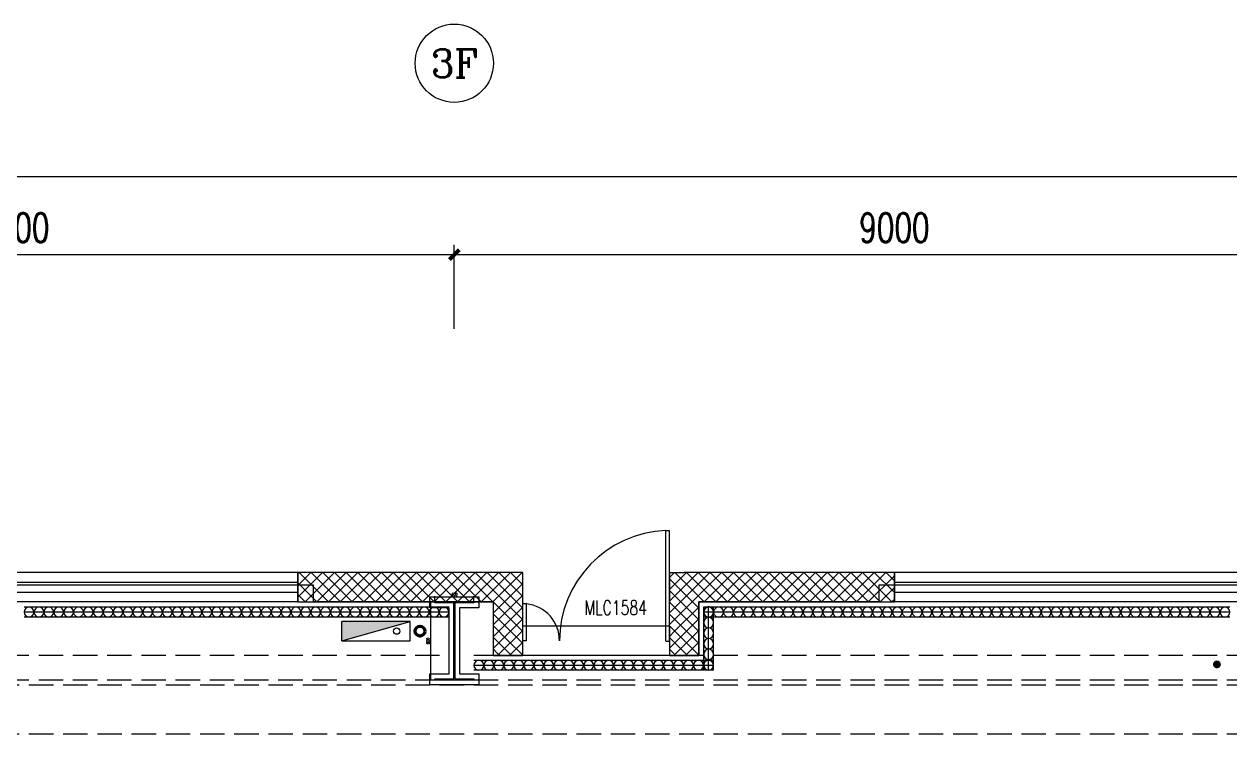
# Model space of a CAD drawing. Extents: x -474411 to 577939, y 0 to 1014176.
# Drawn here: x -178253 to -165923, y 619770 to 627024 of the extents above; entities that cross this region are included whole.
import ezdxf
from ezdxf.enums import TextEntityAlignment as Align

# ---------------------------------------------------------------- set-up
doc = ezdxf.new("R2010")
doc.units = 0
doc.header["$LTSCALE"] = 1000
doc.header["$MEASUREMENT"] = 0
doc.linetypes.add('DASH', pattern=[0.35, 0.25, -0.1])
doc.layers.get('Defpoints').update_dxf_attribs({"color": 210})
for name, color, linetype in [('10平面$0$WINDOW', 4, 'Continuous'), ('10平面$0$WINDOW_TEXT', 7, 'Continuous'), ('A-AXIS-D', 1, 'Continuous'), ('A-AXIS-DP', 126, 'Continuous'), ('A-AXIS-SYMB', 3, 'Continuous'), ('A-HATCH-2', 251, 'Continuous'), ('A-SFCE', 30, 'Continuous'), ('A-WINDOW', 140, 'Continuous'), ('AS-COLN', 6, 'Continuous'), ('AS-WALL', 40, 'Continuous'), ('AS-结构边线层', 200, 'Continuous'), ('DIM_SYMB', 3, 'Continuous'), ('PUB_HATCH', 8, 'Continuous'), ('PUB_TEXT', 7, 'Continuous'), ('SB_ZF消火栓', 10, 'Continuous'), ('建-窗', 4, 'Continuous'), ('建-门窗编号', 7, 'Continuous')]:
    doc.layers.add(name, color=color, linetype=linetype)
doc.layers.add('LG-ZF消防', color=1, linetype='Continuous', lineweight=60)
doc.styles.add('10平面$0$_TCH_WINDOW', font='SIMPLEX', dxfattribs={"height": 3.5, "bigfont": 'GBCBIG'})
doc.styles.add('_TCH_AXIS', font='COMPLEX', dxfattribs={"bigfont": 'GBCBIG'})
doc.styles.add('_TCH_DIM_T3', font='SIMPLEX', dxfattribs={"width": 0.705882, "bigfont": 'GBCBIG'})
doc.styles.add('A-WIN-LABEL', font='SIMPLEX', dxfattribs={"bigfont": 'GBCBIG'})
doc.dimstyles.new('_TCH_ARCH&&10', dxfattribs={"dimtxt": 29.75, "dimasz": 10, "dimexe": 10, "dimexo": 10, "dimgap": 12.625, "dimtad": 1, "dimdec": 0, "dimzin": 0, "dimdsep": 46, "dimtxsty": '_TCH_DIM_T3', "dimblk": 'ARCHTICK', "dimcen": 0.09, "dimclrt": 7, "dimazin": 2, "dimtfac": 1, "dimtdec": 0, "dimtix": 1, "dimtmove": 2, "dimatfit": 3, "dimfxl": 0, "dimtolj": 1, "dimtzin": 0, "dimarcsym": 0})
doc.dimstyles.new('_TCH_ARCH&&100', dxfattribs={"dimtxt": 297.5, "dimasz": 100, "dimexe": 100, "dimexo": 100, "dimgap": 126.25, "dimtad": 1, "dimdec": 0, "dimzin": 0, "dimdsep": 46, "dimtxsty": '_TCH_DIM_T3', "dimblk": 'ARCHTICK', "dimcen": 0.09, "dimclrt": 7, "dimazin": 2, "dimtfac": 1, "dimtdec": 0, "dimtix": 1, "dimtmove": 2, "dimatfit": 3, "dimfxl": 0, "dimtolj": 1, "dimtzin": 0, "dimarcsym": 0})
pattern_1 = [(45, (60, 0), (-60.000061, 60.000061), []), (135, (60, 0), (-60.000061, -60.000061), [])]

# ---------------------------------------------------------------- blocks, each defined once
blk = doc.blocks.new('43243')
at = {"layer": 'AS-结构边线层', "color": 8}
blk.add_lwpolyline([(-146454, 621120), (-155994, 621120), (-155994, 621290), (-169514, 621290), (-169514, 621120), (-171354, 621120), (-171354, 620570), (-173454, 620570), (-173454, 621120), (-175294, 621120), (-175294, 621290), (-196514, 621290), (-196514, 621120), (-198354, 621120), (-198354, 620570), (-200454, 620570), (-200454, 621120), (-210494, 621120)], dxfattribs=at)
blk = doc.blocks.new('4324324')
at = {"layer": 'A-HATCH-2', "linetype": 'DASH'}
for p, q in [((-294754, 620270), (-135554, 620270)), ((-294754, 619770), (-135554, 619770))]:
    blk.add_line(p, q, dxfattribs=at)
blk = doc.blocks.new('_ArchTick')
at = {"color": 0, "linetype": 'ByBlock', "const_width": 0.4}
blk.add_lwpolyline([(-0.5, -0.5), (0.5, 0.5)], dxfattribs=at)
blk = doc.blocks.new('*D1143')
at = {"layer": 'A-AXIS-DP', "color": 0, "lineweight": -2}
for p, q in [((-174054, 621130), (-174054, 621179)), ((-173654, 621130), (-173654, 621179)), ((-174054, 621169), (-173654, 621169))]:
    blk.add_line(p, q, dxfattribs=at)
at = {"layer": 'Defpoints', "color": 0}
for p in [(-174054, 621120), (-173654, 621169), (-173654, 621120)]:
    blk.add_point(p, dxfattribs=at)
at = {"layer": 'A-AXIS-DP', "color": 0, "lineweight": -2, "xscale": 10, "yscale": 10, "zscale": 10, "rotation": 180}
blk.add_blockref('_ArchTick', (-174054, 621169), dxfattribs=at)
at = {"layer": 'A-AXIS-DP', "color": 0, "lineweight": -2, "xscale": 10, "yscale": 10, "zscale": 10}
blk.add_blockref('_ArchTick', (-173654, 621169), dxfattribs=at)
at = {"layer": 'A-AXIS-DP', "color": 7, "insert": (-173854, 621196), "char_height": 29.8, "attachment_point": 5, "style": '_TCH_DIM_T3'}
blk.add_mtext('\\A1;400', dxfattribs=at)
blk = doc.blocks.new('*D1144')
at = {"layer": 'A-AXIS-DP', "color": 0, "lineweight": -2}
for p, q in [((-174064, 621120), (-174105, 621120)), ((-174095, 620320), (-174095, 621120)), ((-174064, 620320), (-174105, 620320))]:
    blk.add_line(p, q, dxfattribs=at)
at = {"layer": 'Defpoints', "color": 0}
for p in [(-174095, 621120), (-174054, 621120), (-174054, 620320)]:
    blk.add_point(p, dxfattribs=at)
at = {"layer": 'A-AXIS-DP', "color": 0, "lineweight": -2, "xscale": 10, "yscale": 10, "zscale": 10}
for p, rotation in [((-174095, 621120), 90), ((-174095, 620320), 270)]:
    blk.add_blockref('_ArchTick', p, dxfattribs=dict(at, rotation=rotation))
at = {"layer": 'A-AXIS-DP', "color": 7, "insert": (-174123, 620720), "char_height": 29.8, "attachment_point": 5, "rotation": 90, "style": '_TCH_DIM_T3'}
blk.add_mtext('\\A1;800', dxfattribs=at)
blk = doc.blocks.new('34242343243')
at = {"color": 8}
for p, q in [((-178152, 621064), (-178253, 621064)), ((-178051, 621064), (-178152, 621064)), ((-177950, 621064), (-178051, 621064)), ((-177849, 621064), (-177950, 621064)), ((-177748, 621064), (-177849, 621064)), ((-177647, 621064), (-177748, 621064)), ((-177546, 621064), (-177647, 621064)), ((-177445, 621064), (-177546, 621064)), ((-177344, 621064), (-177445, 621064)), ((-177243, 621064), (-177344, 621064)), ((-177142, 621064), (-177243, 621064)), ((-177041, 621064), (-177142, 621064)), ((-176940, 621064), (-177041, 621064)), ((-176839, 621064), (-176940, 621064)), ((-176737, 621064), (-176839, 621064)), ((-176636, 621064), (-176737, 621064)), ((-176535, 621064), (-176636, 621064)), ((-176434, 621064), (-176535, 621064)), ((-176333, 621064), (-176434, 621064)), ((-176232, 621064), (-176333, 621064)), ((-176131, 621064), (-176232, 621064)), ((-176030, 621064), (-176131, 621064)), ((-175929, 621064), (-176030, 621064)), ((-175828, 621064), (-175929, 621064)), ((-175727, 621064), (-175828, 621064)), ((-175626, 621064), (-175727, 621064)), ((-175525, 621064), (-175626, 621064)), ((-175424, 621064), (-175525, 621064)), ((-175323, 621064), (-175424, 621064)), ((-175222, 621064), (-175323, 621064)), ((-175121, 621064), (-175222, 621064)), ((-175020, 621064), (-175121, 621064)), ((-174919, 621064), (-175020, 621064)), ((-174818, 621064), (-174919, 621064)), ((-174717, 621064), (-174818, 621064)), ((-174616, 621064), (-174717, 621064)), ((-174514, 621064), (-174616, 621064)), ((-174413, 621064), (-174514, 621064)), ((-174312, 621064), (-174413, 621064)), ((-174211, 621064), (-174312, 621064)), ((-174110, 621064), (-174211, 621064)), ((-174009, 621064), (-174110, 621064)), ((-173908, 621064), (-174009, 621064)), ((-171304, 620962), (-171304, 621070)), ((-171203, 621064), (-171304, 621064)), ((-171254, 620962), (-171254, 621070)), ((-171204, 620962), (-171204, 621070)), ((-171101, 621064), (-171203, 621064)), ((-171000, 621064), (-171101, 621064)), ((-170898, 621064), (-171000, 621064)), ((-170797, 621064), (-170898, 621064)), ((-170695, 621064), (-170797, 621064)), ((-170594, 621064), (-170695, 621064)), ((-170492, 621064), (-170594, 621064)), ((-170390, 621064), (-170492, 621064)), ((-170289, 621064), (-170390, 621064)), ((-170187, 621064), (-170289, 621064)), ((-170086, 621064), (-170187, 621064)), ((-169984, 621064), (-170086, 621064)), ((-169883, 621064), (-169984, 621064)), ((-169781, 621064), (-169883, 621064)), ((-169680, 621064), (-169781, 621064)), ((-169578, 621064), (-169680, 621064)), ((-169477, 621064), (-169578, 621064)), ((-169375, 621064), (-169477, 621064)), ((-169274, 621064), (-169375, 621064)), ((-169172, 621064), (-169274, 621064)), ((-169071, 621064), (-169172, 621064)), ((-168969, 621064), (-169071, 621064)), ((-168868, 621064), (-168969, 621064)), ((-168766, 621064), (-168868, 621064)), ((-168665, 621064), (-168766, 621064)), ((-168563, 621064), (-168665, 621064)), ((-168462, 621064), (-168563, 621064)), ((-168360, 621064), (-168462, 621064)), ((-168258, 621064), (-168360, 621064)), ((-168157, 621064), (-168258, 621064)), ((-168055, 621064), (-168157, 621064)), ((-167954, 621064), (-168055, 621064)), ((-167852, 621064), (-167954, 621064)), ((-167751, 621064), (-167852, 621064)), ((-167649, 621064), (-167751, 621064)), ((-167548, 621064), (-167649, 621064)), ((-167446, 621064), (-167548, 621064)), ((-167345, 621064), (-167446, 621064)), ((-167243, 621064), (-167345, 621064)), ((-167142, 621064), (-167243, 621064)), ((-167040, 621064), (-167142, 621064)), ((-166939, 621064), (-167040, 621064)), ((-166837, 621064), (-166939, 621064)), ((-166736, 621064), (-166837, 621064)), ((-166634, 621064), (-166736, 621064)), ((-166533, 621064), (-166634, 621064)), ((-166431, 621064), (-166533, 621064)), ((-166330, 621064), (-166431, 621064)), ((-166228, 621064), (-166330, 621064)), ((-166126, 621064), (-166228, 621064)), ((-166025, 621064), (-166126, 621064)), ((-165923, 621064), (-166025, 621064)), ((-178152, 621014), (-178253, 621014)), ((-178152, 620964), (-178253, 620964)), ((-178051, 621014), (-178152, 621014)), ((-178051, 620964), (-178152, 620964)), ((-177950, 621014), (-178051, 621014)), ((-177950, 620964), (-178051, 620964)), ((-177849, 621014), (-177950, 621014)), ((-177849, 620964), (-177950, 620964)), ((-177748, 621014), (-177849, 621014)), ((-177748, 620964), (-177849, 620964)), ((-177647, 621014), (-177748, 621014)), ((-177647, 620964), (-177748, 620964)), ((-177546, 621014), (-177647, 621014)), ((-177546, 620964), (-177647, 620964)), ((-177445, 621014), (-177546, 621014)), ((-177445, 620964), (-177546, 620964)), ((-177344, 621014), (-177445, 621014)), ((-177344, 620964), (-177445, 620964)), ((-177243, 621014), (-177344, 621014)), ((-177243, 620964), (-177344, 620964)), ((-177142, 621014), (-177243, 621014)), ((-177142, 620964), (-177243, 620964)), ((-177041, 621014), (-177142, 621014)), ((-177041, 620964), (-177142, 620964)), ((-176940, 621014), (-177041, 621014)), ((-176940, 620964), (-177041, 620964)), ((-176839, 621014), (-176940, 621014)), ((-176839, 620964), (-176940, 620964)), ((-176737, 621014), (-176839, 621014)), ((-176737, 620964), (-176839, 620964)), ((-176636, 621014), (-176737, 621014)), ((-176636, 620964), (-176737, 620964)), ((-176535, 621014), (-176636, 621014)), ((-176535, 620964), (-176636, 620964)), ((-176434, 621014), (-176535, 621014)), ((-176434, 620964), (-176535, 620964)), ((-176333, 621014), (-176434, 621014)), ((-176333, 620964), (-176434, 620964)), ((-176232, 621014), (-176333, 621014)), ((-176232, 620964), (-176333, 620964)), ((-176131, 621014), (-176232, 621014)), ((-176131, 620964), (-176232, 620964)), ((-176030, 621014), (-176131, 621014)), ((-176030, 620964), (-176131, 620964)), ((-175929, 621014), (-176030, 621014)), ((-175929, 620964), (-176030, 620964)), ((-175828, 621014), (-175929, 621014)), ((-175828, 620964), (-175929, 620964)), ((-175727, 621014), (-175828, 621014)), ((-175727, 620964), (-175828, 620964)), ((-175626, 621014), (-175727, 621014)), ((-175626, 620964), (-175727, 620964)), ((-175525, 621014), (-175626, 621014)), ((-175525, 620964), (-175626, 620964)), ((-175424, 621014), (-175525, 621014)), ((-175424, 620964), (-175525, 620964)), ((-175323, 621014), (-175424, 621014)), ((-175323, 620964), (-175424, 620964)), ((-175222, 621014), (-175323, 621014)), ((-175222, 620964), (-175323, 620964)), ((-175121, 621014), (-175222, 621014)), ((-175121, 620964), (-175222, 620964)), ((-175020, 621014), (-175121, 621014)), ((-175020, 620964), (-175121, 620964)), ((-174919, 621014), (-175020, 621014)), ((-174919, 620964), (-175020, 620964)), ((-174818, 621014), (-174919, 621014)), ((-174818, 620964), (-174919, 620964)), ((-174717, 621014), (-174818, 621014)), ((-174717, 620964), (-174818, 620964)), ((-174616, 621014), (-174717, 621014)), ((-174616, 620964), (-174717, 620964)), ((-174514, 621014), (-174616, 621014)), ((-174514, 620964), (-174616, 620964)), ((-174413, 621014), (-174514, 621014)), ((-174413, 620964), (-174514, 620964)), ((-174312, 621014), (-174413, 621014)), ((-174312, 620964), (-174413, 620964)), ((-174211, 621014), (-174312, 621014)), ((-174211, 620964), (-174312, 620964)), ((-174110, 621014), (-174211, 621014)), ((-174110, 620964), (-174211, 620964)), ((-174009, 621014), (-174110, 621014)), ((-174009, 620964), (-174110, 620964)), ((-173908, 621014), (-174009, 621014)), ((-173908, 620964), (-174009, 620964)), ((-171203, 621014), (-171304, 621014)), ((-171203, 620964), (-171304, 620964)), ((-171304, 620853), (-171304, 620962)), ((-171254, 620853), (-171254, 620962)), ((-171204, 620853), (-171204, 620962)), ((-171101, 621014), (-171203, 621014)), ((-171101, 620964), (-171203, 620964)), ((-171000, 621014), (-171101, 621014)), ((-171000, 620964), (-171101, 620964)), ((-170898, 621014), (-171000, 621014)), ((-170898, 620964), (-171000, 620964)), ((-170797, 621014), (-170898, 621014)), ((-170797, 620964), (-170898, 620964)), ((-170695, 621014), (-170797, 621014)), ((-170695, 620964), (-170797, 620964)), ((-170594, 621014), (-170695, 621014)), ((-170594, 620964), (-170695, 620964)), ((-170492, 621014), (-170594, 621014)), ((-170492, 620964), (-170594, 620964)), ((-170390, 621014), (-170492, 621014)), ((-170390, 620964), (-170492, 620964)), ((-170289, 621014), (-170390, 621014)), ((-170289, 620964), (-170390, 620964)), ((-170187, 621014), (-170289, 621014)), ((-170187, 620964), (-170289, 620964)), ((-170086, 621014), (-170187, 621014)), ((-170086, 620964), (-170187, 620964)), ((-169984, 621014), (-170086, 621014)), ((-169984, 620964), (-170086, 620964)), ((-169883, 621014), (-169984, 621014)), ((-169883, 620964), (-169984, 620964)), ((-169781, 621014), (-169883, 621014)), ((-169781, 620964), (-169883, 620964)), ((-169680, 621014), (-169781, 621014)), ((-169680, 620964), (-169781, 620964)), ((-169578, 621014), (-169680, 621014)), ((-169578, 620964), (-169680, 620964)), ((-169477, 621014), (-169578, 621014)), ((-169477, 620964), (-169578, 620964)), ((-169375, 621014), (-169477, 621014)), ((-169375, 620964), (-169477, 620964)), ((-169274, 621014), (-169375, 621014)), ((-169274, 620964), (-169375, 620964)), ((-169172, 621014), (-169274, 621014)), ((-169172, 620964), (-169274, 620964)), ((-169071, 621014), (-169172, 621014)), ((-169071, 620964), (-169172, 620964)), ((-168969, 621014), (-169071, 621014)), ((-168969, 620964), (-169071, 620964)), ((-168868, 621014), (-168969, 621014)), ((-168868, 620964), (-168969, 620964)), ((-168766, 621014), (-168868, 621014)), ((-168766, 620964), (-168868, 620964)), ((-168665, 621014), (-168766, 621014)), ((-168665, 620964), (-168766, 620964)), ((-168563, 621014), (-168665, 621014)), ((-168563, 620964), (-168665, 620964)), ((-168462, 621014), (-168563, 621014)), ((-168462, 620964), (-168563, 620964)), ((-168360, 621014), (-168462, 621014)), ((-168360, 620964), (-168462, 620964)), ((-168258, 621014), (-168360, 621014)), ((-168258, 620964), (-168360, 620964)), ((-168157, 621014), (-168258, 621014)), ((-168157, 620964), (-168258, 620964)), ((-168055, 621014), (-168157, 621014)), ((-168055, 620964), (-168157, 620964)), ((-167954, 621014), (-168055, 621014)), ((-167954, 620964), (-168055, 620964)), ((-167852, 621014), (-167954, 621014)), ((-167852, 620964), (-167954, 620964)), ((-167751, 621014), (-167852, 621014)), ((-167751, 620964), (-167852, 620964)), ((-167649, 621014), (-167751, 621014)), ((-167649, 620964), (-167751, 620964)), ((-167548, 621014), (-167649, 621014)), ((-167548, 620964), (-167649, 620964)), ((-167446, 621014), (-167548, 621014)), ((-167446, 620964), (-167548, 620964)), ((-167345, 621014), (-167446, 621014)), ((-167345, 620964), (-167446, 620964)), ((-167243, 621014), (-167345, 621014)), ((-167243, 620964), (-167345, 620964)), ((-167142, 621014), (-167243, 621014)), ((-167142, 620964), (-167243, 620964)), ((-167040, 621014), (-167142, 621014)), ((-167040, 620964), (-167142, 620964)), ((-166939, 621014), (-167040, 621014)), ((-166939, 620964), (-167040, 620964)), ((-166837, 621014), (-166939, 621014)), ((-166837, 620964), (-166939, 620964)), ((-166736, 621014), (-166837, 621014)), ((-166736, 620964), (-166837, 620964)), ((-166634, 621014), (-166736, 621014)), ((-166634, 620964), (-166736, 620964)), ((-166533, 621014), (-166634, 621014)), ((-166533, 620964), (-166634, 620964)), ((-166431, 621014), (-166533, 621014)), ((-166431, 620964), (-166533, 620964)), ((-166330, 621014), (-166431, 621014)), ((-166330, 620964), (-166431, 620964)), ((-166228, 621014), (-166330, 621014)), ((-166228, 620964), (-166330, 620964)), ((-166126, 621014), (-166228, 621014)), ((-166126, 620964), (-166228, 620964)), ((-166025, 621014), (-166126, 621014)), ((-166025, 620964), (-166126, 620964)), ((-165923, 621014), (-166025, 621014)), ((-165923, 620964), (-166025, 620964)), ((-171304, 620745), (-171304, 620853)), ((-171254, 620745), (-171254, 620853)), ((-171204, 620745), (-171204, 620853)), ((-171304, 620637), (-171304, 620745)), ((-171254, 620637), (-171254, 620745)), ((-171204, 620637), (-171204, 620745)), ((-171304, 620528), (-171304, 620637)), ((-171254, 620528), (-171254, 620637)), ((-171204, 620528), (-171204, 620637)), ((-173552, 620520), (-173654, 620520)), ((-173552, 620470), (-173654, 620470)), ((-173450, 620520), (-173552, 620520)), ((-173450, 620470), (-173552, 620470)), ((-173348, 620520), (-173450, 620520)), ((-173348, 620470), (-173450, 620470)), ((-173246, 620520), (-173348, 620520)), ((-173246, 620470), (-173348, 620470)), ((-173144, 620520), (-173246, 620520)), ((-173144, 620470), (-173246, 620470)), ((-173042, 620520), (-173144, 620520)), ((-173042, 620470), (-173144, 620470)), ((-172940, 620520), (-173042, 620520)), ((-172940, 620470), (-173042, 620470)), ((-172838, 620520), (-172940, 620520)), ((-172838, 620470), (-172940, 620470)), ((-172735, 620520), (-172838, 620520)), ((-172735, 620470), (-172838, 620470)), ((-172633, 620520), (-172735, 620520)), ((-172633, 620470), (-172735, 620470)), ((-172531, 620520), (-172633, 620520)), ((-172531, 620470), (-172633, 620470)), ((-172429, 620520), (-172531, 620520)), ((-172429, 620470), (-172531, 620470)), ((-172327, 620520), (-172429, 620520)), ((-172327, 620470), (-172429, 620470)), ((-172225, 620520), (-172327, 620520)), ((-172225, 620470), (-172327, 620470)), ((-172123, 620520), (-172225, 620520)), ((-172123, 620470), (-172225, 620470)), ((-172021, 620520), (-172123, 620520)), ((-172021, 620470), (-172123, 620470)), ((-171919, 620520), (-172021, 620520)), ((-171919, 620470), (-172021, 620470)), ((-171817, 620520), (-171919, 620520)), ((-171817, 620470), (-171919, 620470)), ((-171715, 620520), (-171817, 620520)), ((-171715, 620470), (-171817, 620470)), ((-171613, 620520), (-171715, 620520)), ((-171613, 620470), (-171715, 620470)), ((-171510, 620520), (-171613, 620520)), ((-171510, 620470), (-171613, 620470)), ((-171408, 620520), (-171510, 620520)), ((-171408, 620470), (-171510, 620470)), ((-171306, 620520), (-171408, 620520)), ((-171306, 620470), (-171408, 620470)), ((-171204, 620520), (-171306, 620520)), ((-171204, 620470), (-171306, 620470)), ((-171304, 620420), (-171304, 620528)), ((-171254, 620420), (-171254, 620528)), ((-171204, 620420), (-171204, 620528)), ((-173552, 620420), (-173654, 620420)), ((-173450, 620420), (-173552, 620420)), ((-173348, 620420), (-173450, 620420)), ((-173246, 620420), (-173348, 620420)), ((-173144, 620420), (-173246, 620420)), ((-173042, 620420), (-173144, 620420)), ((-172940, 620420), (-173042, 620420)), ((-172838, 620420), (-172940, 620420)), ((-172735, 620420), (-172838, 620420)), ((-172633, 620420), (-172735, 620420)), ((-172531, 620420), (-172633, 620420)), ((-172429, 620420), (-172531, 620420)), ((-172327, 620420), (-172429, 620420)), ((-172225, 620420), (-172327, 620420)), ((-172123, 620420), (-172225, 620420)), ((-172021, 620420), (-172123, 620420)), ((-171919, 620420), (-172021, 620420)), ((-171817, 620420), (-171919, 620420)), ((-171715, 620420), (-171817, 620420)), ((-171613, 620420), (-171715, 620420)), ((-171510, 620420), (-171613, 620420)), ((-171408, 620420), (-171510, 620420)), ((-171306, 620420), (-171408, 620420)), ((-171204, 620420), (-171306, 620420))]:
    blk.add_line(p, q, dxfattribs=at)
at = {"color": 8, "extrusion": (0, 0, -1)}
for centre in [(-178203, 621014), (-178102, 621014), (-178001, 621014), (-177899, 621014), (-177798, 621014), (-177697, 621014), (-177596, 621014), (-177495, 621014), (-177394, 621014), (-177293, 621014), (-177192, 621014), (-177091, 621014), (-176990, 621014), (-176889, 621014), (-176788, 621014), (-176687, 621014), (-176586, 621014), (-176485, 621014), (-176384, 621014), (-176283, 621014), (-176182, 621014), (-176081, 621014), (-175980, 621014), (-175879, 621014), (-175778, 621014), (-175676, 621014), (-175575, 621014), (-175474, 621014), (-175373, 621014), (-175272, 621014), (-175171, 621014), (-175070, 621014), (-174969, 621014), (-174868, 621014), (-174767, 621014), (-174666, 621014), (-174565, 621014), (-174464, 621014), (-174363, 621014), (-174262, 621014), (-174161, 621014), (-174060, 621014), (-173959, 621014)]:
    blk.add_ellipse(centre, major_axis=(50.5, 0), ratio=0.989654, start_param=3.141593, end_param=9.424778, dxfattribs=at)
for centre, major_axis, ratio in [((-171254, 621016), (0, 54.2), 0.923077), ((-171253, 621014), (-50.8, 0), 0.98499), ((-171152, 621014), (-50.8, 0), 0.98499), ((-171050, 621014), (-50.8, 0), 0.98499), ((-170949, 621014), (-50.8, 0), 0.98499), ((-170847, 621014), (-50.8, 0), 0.98499), ((-170746, 621014), (-50.8, 0), 0.98499), ((-170644, 621014), (-50.8, 0), 0.98499), ((-170543, 621014), (-50.8, 0), 0.98499), ((-170441, 621014), (-50.8, 0), 0.98499), ((-170340, 621014), (-50.8, 0), 0.98499), ((-170238, 621014), (-50.8, 0), 0.98499), ((-170137, 621014), (-50.8, 0), 0.98499), ((-170035, 621014), (-50.8, 0), 0.98499), ((-169934, 621014), (-50.8, 0), 0.98499), ((-169832, 621014), (-50.8, 0), 0.98499), ((-169731, 621014), (-50.8, 0), 0.98499), ((-169629, 621014), (-50.8, 0), 0.98499), ((-169528, 621014), (-50.8, 0), 0.98499), ((-169426, 621014), (-50.8, 0), 0.98499), ((-169324, 621014), (-50.8, 0), 0.98499), ((-169223, 621014), (-50.8, 0), 0.98499), ((-169121, 621014), (-50.8, 0), 0.98499), ((-169020, 621014), (-50.8, 0), 0.98499), ((-168918, 621014), (-50.8, 0), 0.98499), ((-168817, 621014), (-50.8, 0), 0.98499), ((-168715, 621014), (-50.8, 0), 0.98499), ((-168614, 621014), (-50.8, 0), 0.98499), ((-168512, 621014), (-50.8, 0), 0.98499), ((-168411, 621014), (-50.8, 0), 0.98499), ((-168309, 621014), (-50.8, 0), 0.98499), ((-168208, 621014), (-50.8, 0), 0.98499), ((-168106, 621014), (-50.8, 0), 0.98499), ((-168005, 621014), (-50.8, 0), 0.98499), ((-167903, 621014), (-50.8, 0), 0.98499), ((-167802, 621014), (-50.8, 0), 0.98499), ((-167700, 621014), (-50.8, 0), 0.98499), ((-167599, 621014), (-50.8, 0), 0.98499), ((-167497, 621014), (-50.8, 0), 0.98499), ((-167396, 621014), (-50.8, 0), 0.98499), ((-167294, 621014), (-50.8, 0), 0.98499), ((-167192, 621014), (-50.8, 0), 0.98499), ((-167091, 621014), (-50.8, 0), 0.98499), ((-166989, 621014), (-50.8, 0), 0.98499), ((-166888, 621014), (-50.8, 0), 0.98499), ((-166786, 621014), (-50.8, 0), 0.98499), ((-166685, 621014), (-50.8, 0), 0.98499), ((-166583, 621014), (-50.8, 0), 0.98499), ((-166482, 621014), (-50.8, 0), 0.98499), ((-166380, 621014), (-50.8, 0), 0.98499), ((-166279, 621014), (-50.8, 0), 0.98499), ((-166177, 621014), (-50.8, 0), 0.98499), ((-166076, 621014), (-50.8, 0), 0.98499), ((-165974, 621014), (-50.8, 0), 0.98499), ((-171254, 620907), (0, 54.2), 0.923077), ((-171254, 620799), (0, 54.2), 0.923077), ((-171254, 620691), (0, 54.2), 0.923077), ((-171254, 620582), (0, 54.2), 0.923077), ((-173603, 620470), (-51, 0), 0.979592), ((-173501, 620470), (-51, 0), 0.979592), ((-173399, 620470), (-51, 0), 0.979592), ((-173297, 620470), (-51, 0), 0.979592), ((-173195, 620470), (-51, 0), 0.979592), ((-173093, 620470), (-51, 0), 0.979592), ((-172991, 620470), (-51, 0), 0.979592), ((-172889, 620470), (-51, 0), 0.979592), ((-172786, 620470), (-51, 0), 0.979592), ((-172684, 620470), (-51, 0), 0.979592), ((-172582, 620470), (-51, 0), 0.979592), ((-172480, 620470), (-51, 0), 0.979592), ((-172378, 620470), (-51, 0), 0.979592), ((-172276, 620470), (-51, 0), 0.979592), ((-172174, 620470), (-51, 0), 0.979592), ((-172072, 620470), (-51, 0), 0.979592), ((-171970, 620470), (-51, 0), 0.979592), ((-171868, 620470), (-51, 0), 0.979592), ((-171766, 620470), (-51, 0), 0.979592), ((-171664, 620470), (-51, 0), 0.979592), ((-171561, 620470), (-51, 0), 0.979592), ((-171459, 620470), (-51, 0), 0.979592), ((-171357, 620470), (-51, 0), 0.979592), ((-171255, 620470), (-51, 0), 0.979592), ((-171254, 620474), (0, 54.2), 0.923077)]:
    blk.add_ellipse(centre, major_axis=major_axis, ratio=ratio, dxfattribs=at)
blk = doc.blocks.new('234243242332')
at = {"layer": 'SB_ZF消火栓'}
blk.add_hatch(color=8, dxfattribs=at).paths.add_polyline_path([(-174304, 620920), (-175004, 620920), (-175004, 620720)])
at = {"layer": 'LG-ZF消防', "color": 8}
blk.add_circle((-174204, 620820), 50, dxfattribs=at)
at = {"layer": 'SB_ZF消火栓', "color": 8}
for p, q in [((-174304, 620920), (-175004, 620920)), ((-175004, 620720), (-175004, 620920)), ((-175004, 620720), (-174304, 620920)), ((-174304, 620720), (-174304, 620920)), ((-175004, 620720), (-174304, 620720))]:
    blk.add_line(p, q, dxfattribs=at)
blk.add_circle((-174444, 620820), 32.5, dxfattribs=at)
blk = doc.blocks.new('WINDOW2DLIB$DYNSTYLE$00000005')
at = {"color": 0}
for points in [[(-0.5, 0.5), (-0.5, -0.5)], [(-0.5, 0.5), (0.5, 0.5)], [(0.5, -0.5), (0.5, 0.5)], [(0.5, 0.16667), (-0.5, 0.16667)], [(0.5, -0.16667), (-0.5, -0.16667)], [(-0.5, -0.5), (0.5, -0.5)]]:
    blk.add_lwpolyline(points, dxfattribs=at)
blk = doc.blocks.new('DOOR2DLIB$SYSLIB$00000123')
at = {"color": 0}
for p, q in [((0.475, -0.0014), (0.475, 0.7521)), ((0.475, 0.7521), (0.5, 0.7521)), ((0.5, -0.0014), (0.5, 0.7521)), ((-0.5, 0), (-0.5, 0.252)), ((-0.475, 0.252), (-0.5, 0.252)), ((-0.475, 0), (-0.475, 0.252)), ((-0.475, 0), (-0.5, 0)), ((0.475, -0.0014), (0.5, -0.0014))]:
    blk.add_line(p, q, dxfattribs=at)
for centre, radius, start, end in [((0.5046, -0.0019), 0.7546, 92.24927, 179.72377), ((-0.5008, 0.0026), 0.2508, 359.78987, 84.09744)]:
    blk.add_arc(centre, radius, start, end, dxfattribs=at)
blk = doc.blocks.new('*D658')
at = {"layer": 'A-AXIS-D', "color": 0, "lineweight": -2}
for p, q in [((-182854, 623910), (-182854, 624768)), ((-173854, 623910), (-173854, 624768)), ((-182854, 624668), (-173854, 624668))]:
    blk.add_line(p, q, dxfattribs=at)
at = {"layer": 'Defpoints', "color": 0}
for p in [(-173854, 624668), (-182854, 623810), (-173854, 623810)]:
    blk.add_point(p, dxfattribs=at)
at = {"layer": 'A-AXIS-D', "color": 0, "lineweight": -2, "xscale": 100, "yscale": 100, "zscale": 100, "rotation": 180}
blk.add_blockref('_ArchTick', (-182854, 624668), dxfattribs=at)
at = {"layer": 'A-AXIS-D', "color": 0, "lineweight": -2, "xscale": 100, "yscale": 100, "zscale": 100}
blk.add_blockref('_ArchTick', (-173854, 624668), dxfattribs=at)
at = {"layer": 'A-AXIS-D', "color": 7, "insert": (-178354, 624943), "char_height": 297.5, "attachment_point": 5, "style": '_TCH_DIM_T3'}
blk.add_mtext('\\A1;9000', dxfattribs=at)
blk = doc.blocks.new('*D659')
at = {"layer": 'A-AXIS-D', "color": 0, "lineweight": -2}
for p, q in [((-173854, 623910), (-173854, 624768)), ((-164854, 623910), (-164854, 624768)), ((-173854, 624668), (-164854, 624668))]:
    blk.add_line(p, q, dxfattribs=at)
at = {"layer": 'Defpoints', "color": 0}
for p in [(-164854, 624668), (-173854, 623810), (-164854, 623810)]:
    blk.add_point(p, dxfattribs=at)
at = {"layer": 'A-AXIS-D', "color": 0, "lineweight": -2, "xscale": 100, "yscale": 100, "zscale": 100, "rotation": 180}
blk.add_blockref('_ArchTick', (-173854, 624668), dxfattribs=at)
at = {"layer": 'A-AXIS-D', "color": 0, "lineweight": -2, "xscale": 100, "yscale": 100, "zscale": 100}
blk.add_blockref('_ArchTick', (-164854, 624668), dxfattribs=at)
at = {"layer": 'A-AXIS-D', "color": 7, "insert": (-169354, 624943), "char_height": 297.5, "attachment_point": 5, "style": '_TCH_DIM_T3'}
blk.add_mtext('\\A1;9000', dxfattribs=at)
blk = doc.blocks.new('*D682')
at = {"layer": 'A-AXIS-D', "color": 0, "lineweight": -2}
for p, q in [((-313754, 624010), (-313754, 625568)), ((-128054, 624010), (-128054, 625568)), ((-313754, 625468), (-128054, 625468))]:
    blk.add_line(p, q, dxfattribs=at)
at = {"layer": 'Defpoints', "color": 0}
for p in [(-128054, 625468), (-313754, 623910), (-128054, 623910)]:
    blk.add_point(p, dxfattribs=at)
at = {"layer": 'A-AXIS-D', "color": 0, "lineweight": -2, "xscale": 100, "yscale": 100, "zscale": 100, "rotation": 180}
blk.add_blockref('_ArchTick', (-313754, 625468), dxfattribs=at)
at = {"layer": 'A-AXIS-D', "color": 0, "lineweight": -2, "xscale": 100, "yscale": 100, "zscale": 100}
blk.add_blockref('_ArchTick', (-128054, 625468), dxfattribs=at)
at = {"layer": 'A-AXIS-D', "color": 7, "insert": (-220904, 625743), "char_height": 297.5, "attachment_point": 5, "style": '_TCH_DIM_T3'}
blk.add_mtext('\\A1;185700', dxfattribs=at)
blk = doc.blocks.new('42343')
at = {"layer": 'A-HATCH-2', "color": 8}
blk.add_lwpolyline([(-174104.2, 621170), (-173604.2, 621170), (-173604.2, 621058), (-173800.2, 621058), (-173800.2, 620382), (-173604.2, 620382), (-173604.2, 620270), (-174104.2, 620270), (-174104.2, 620382), (-173908.2, 620382), (-173908.2, 621058), (-174104.2, 621058)], close=True, dxfattribs=at)
at = {"layer": 'AS-COLN', "color": 8}
blk.add_lwpolyline([(-174054.2, 621120), (-173654.2, 621120), (-173654.2, 621108), (-173850.2, 621108), (-173850.2, 620332), (-173654.2, 620332), (-173654.2, 620320), (-174054.2, 620320), (-174054.2, 620332), (-173858.2, 620332), (-173858.2, 621108), (-174054.2, 621108)], close=True, dxfattribs=at)
at = {"layer": 'A-AXIS-DP', "color": 8}
for p1, p2, distance, picture, middle in [((-174054.2, 621120), (-173654.2, 621120), 48.8, '*D1143', (-173854.2, 621196.2)), ((-174054.2, 620320), (-174054.2, 621120), 41.3, '*D1144', (-174122.9, 620720))]:
    dim = blk.add_aligned_dim(p1=p1, p2=p2, distance=distance, dimstyle='_TCH_ARCH&&10', dxfattribs=at)
    dim.commit()
    dim.dimension.update_dxf_attribs({"geometry": picture, "text_midpoint": middle})

msp = doc.modelspace()

# ---------------------------------------------------------------- hatches: boundary and pattern name
at = {"layer": 'PUB_HATCH'}
h = msp.add_hatch(dxfattribs=at)
h.set_pattern_fill('多孔材料', color=8, scale=30, style=0)
h.set_pattern_definition(pattern_1)
h.paths.add_polyline_path([(-173154.2, 621419.9), (-175454.2, 621419.9), (-175454.2, 621119.9), (-173454.2, 621119.9)])
h = msp.add_hatch(dxfattribs=at)
h.set_pattern_fill('多孔材料', color=8, scale=30, style=0)
h.set_pattern_definition(pattern_1)
h.paths.add_polyline_path([(-173454.2, 620569.9), (-173154.2, 620869.9), (-173154.2, 621419.9), (-173454.2, 621119.9)])
h = msp.add_hatch(dxfattribs=at)
h.set_pattern_fill('多孔材料', color=8, scale=30, style=0)
h.set_pattern_definition(pattern_1)
h.paths.add_polyline_path([(-171654.2, 621119.9), (-171504.2, 621219.9), (-171504.2, 621419.9), (-171654.2, 621419.9)])
h = msp.add_hatch(dxfattribs=at)
h.set_pattern_fill('多孔材料', color=8, scale=30, style=0)
h.set_pattern_definition(pattern_1)
h.paths.add_polyline_path([(-171354.2, 621119.9), (-169354.2, 621119.9), (-169354.2, 621419.9), (-171504.2, 621419.9), (-171504.2, 621219.9)])
h = msp.add_hatch(dxfattribs=at)
h.set_pattern_fill('多孔材料', color=8, scale=30, style=0)
h.set_pattern_definition(pattern_1)
h.paths.add_polyline_path([(-171654.2, 620869.9), (-171354.2, 620569.9), (-171354.2, 621119.9), (-171504.2, 621219.9), (-171654.2, 621119.9)])
h = msp.add_hatch(dxfattribs=at)
h.set_pattern_fill('多孔材料', color=8, scale=30, style=0)
h.set_pattern_definition(pattern_1)
h.paths.add_polyline_path([(-173454.2, 620569.9), (-173154.2, 620569.9), (-173154.2, 620869.9)])
h = msp.add_hatch(dxfattribs=at)
h.set_pattern_fill('多孔材料', color=8, scale=30, style=0)
h.set_pattern_definition(pattern_1)
h.paths.add_polyline_path([(-171654.2, 620869.9), (-171654.2, 620569.9), (-171354.2, 620569.9)])

# ---------------------------------------------------------------- linework, layer by layer
at = {"layer": '10平面$0$WINDOW', "color": 8}
msp.add_line((-171654.2, 620869.9), (-173154.2, 620869.9), dxfattribs=at)
at = {"layer": 'A-AXIS-D', "color": 8}
msp.add_circle((-173854.2, 626624), 400, dxfattribs=at)
at = {"layer": 'A-AXIS-SYMB', "color": 8, "const_width": 40}
msp.add_lwpolyline([(-166055.8, 620460, 1), (-166055.8, 620500, 1)], format="xyb", close=True, dxfattribs=at)
at = {"layer": 'A-SFCE', "color": 8, "linetype": 'DASH'}
for p, q in [((-174004.2, 620570), (-191704.2, 620570)), ((-165004.2, 620570), (-173704.2, 620570)), ((-174004.2, 620320), (-191704.2, 620320)), ((-165004.2, 620320), (-173704.2, 620320))]:
    msp.add_line(p, q, dxfattribs=at)
at = {"layer": 'AS-WALL', "color": 8}
for p, q in [((-173154.2, 621419.9), (-175454.2, 621419.9)), ((-175454.2, 621419.9), (-175454.2, 621119.9)), ((-173154.2, 620869.9), (-173154.2, 621419.9)), ((-171654.2, 621419.9), (-171504.2, 621419.9)), ((-171654.2, 621419.9), (-171654.2, 621119.9)), ((-169354.2, 621419.9), (-171504.2, 621419.9)), ((-169354.2, 621119.9), (-169354.2, 621419.9)), ((-175454.2, 621119.9), (-173454.2, 621119.9)), ((-173454.2, 620569.9), (-173454.2, 621119.9)), ((-171654.2, 621119.9), (-171654.2, 621119.9)), ((-171654.2, 620869.9), (-171654.2, 621119.9)), ((-171354.2, 620569.9), (-171354.2, 621119.9)), ((-171354.2, 621119.9), (-169354.2, 621119.9)), ((-173154.2, 620569.9), (-173154.2, 620869.9)), ((-171654.2, 620869.9), (-171654.2, 620569.9)), ((-173454.2, 620569.9), (-173154.2, 620569.9)), ((-171654.2, 620569.9), (-171354.2, 620569.9))]:
    msp.add_line(p, q, dxfattribs=at)

# ---------------------------------------------------------------- block references
at = {"layer": '10平面$0$WINDOW', "color": 8}
ref = msp.add_blockref('DOOR2DLIB$SYSLIB$00000123', (-172404.2, 620719.9), dxfattribs=dict(at, xscale=-1500, yscale=-1500, zscale=300, rotation=179.9999999999555))
ref.add_attrib('A', 'MLC1584', (-172522.5, 620985.6), dxfattribs={"layer": '10平面$0$WINDOW_TEXT', "ltscale": 500, "height": 148.75, "rotation": 360, "style": '10平面$0$_TCH_WINDOW', "width": 0.705882})
at = {"layer": 'A-WINDOW', "color": 8}
for name in ['43243', '42343', '4324324']:
    msp.add_blockref(name, (0, 0), dxfattribs=at)
at = {"layer": 'DIM_SYMB', "color": 8}
msp.add_blockref('34242343243', (0, 0), dxfattribs=at)
at = {"layer": 'SB_ZF消火栓', "color": 8, "linetype": 'Continuous'}
msp.add_blockref('234243242332', (0, 0), dxfattribs=at)
at = {"layer": '建-窗', "color": 8}
ref = msp.add_blockref('WINDOW2DLIB$DYNSTYLE$00000005', (-185904.2, 621269.9), dxfattribs=dict(at, xscale=-20900, yscale=-300, zscale=300, rotation=359.9999999994913))
ref.add_attrib('A', 'C20924', (-186194.2, 621770.6), dxfattribs={"layer": '建-门窗编号', "ltscale": 500, "height": 148.75, "style": 'A-WIN-LABEL', "width": 0.705882})
ref = msp.add_blockref('WINDOW2DLIB$DYNSTYLE$00000005', (-162754.2, 621269.9), dxfattribs=dict(at, xscale=-13200, yscale=-300, zscale=300, rotation=359.9999999996728))
ref.add_attrib('A', 'C13224', (-163034.2, 621770.6), dxfattribs={"layer": '建-门窗编号', "ltscale": 500, "height": 148.75, "style": 'A-WIN-LABEL', "width": 0.705882})

# ---------------------------------------------------------------- texts
at = {"layer": 'PUB_TEXT', "color": 8, "style": '_TCH_AXIS'}
msp.add_text('3F', height=288.12, dxfattribs=at).set_placement((-174094.3, 626479.9), (-173614.1, 626479.9), align=Align.FIT)

# ---------------------------------------------------------------- dimensions: what is measured, and where the dimension line sits
at = {"layer": 'A-AXIS-D', "color": 8}
for base, p1, p2, picture, middle in [((-128054.2, 625467.8), (-313754.2, 623909.8), (-128054.2, 623909.8), '*D682', (-220904.2, 625742.8)), ((-173854.2, 624667.8), (-182854.2, 623809.8), (-173854.2, 623809.8), '*D658', (-178354.2, 624942.8)), ((-164854.2, 624667.8), (-173854.2, 623809.8), (-164854.2, 623809.8), '*D659', (-169354.2, 624942.8))]:
    dim = msp.add_linear_dim(base=base, p1=p1, p2=p2, angle=0, dimstyle='_TCH_ARCH&&100', override={"dimgap": 0}, dxfattribs=at)
    dim.commit()
    dim.dimension.update_dxf_attribs({"geometry": picture, "text_midpoint": middle, "dimtype": 161})

doc.saveas('drawing.dxf')
